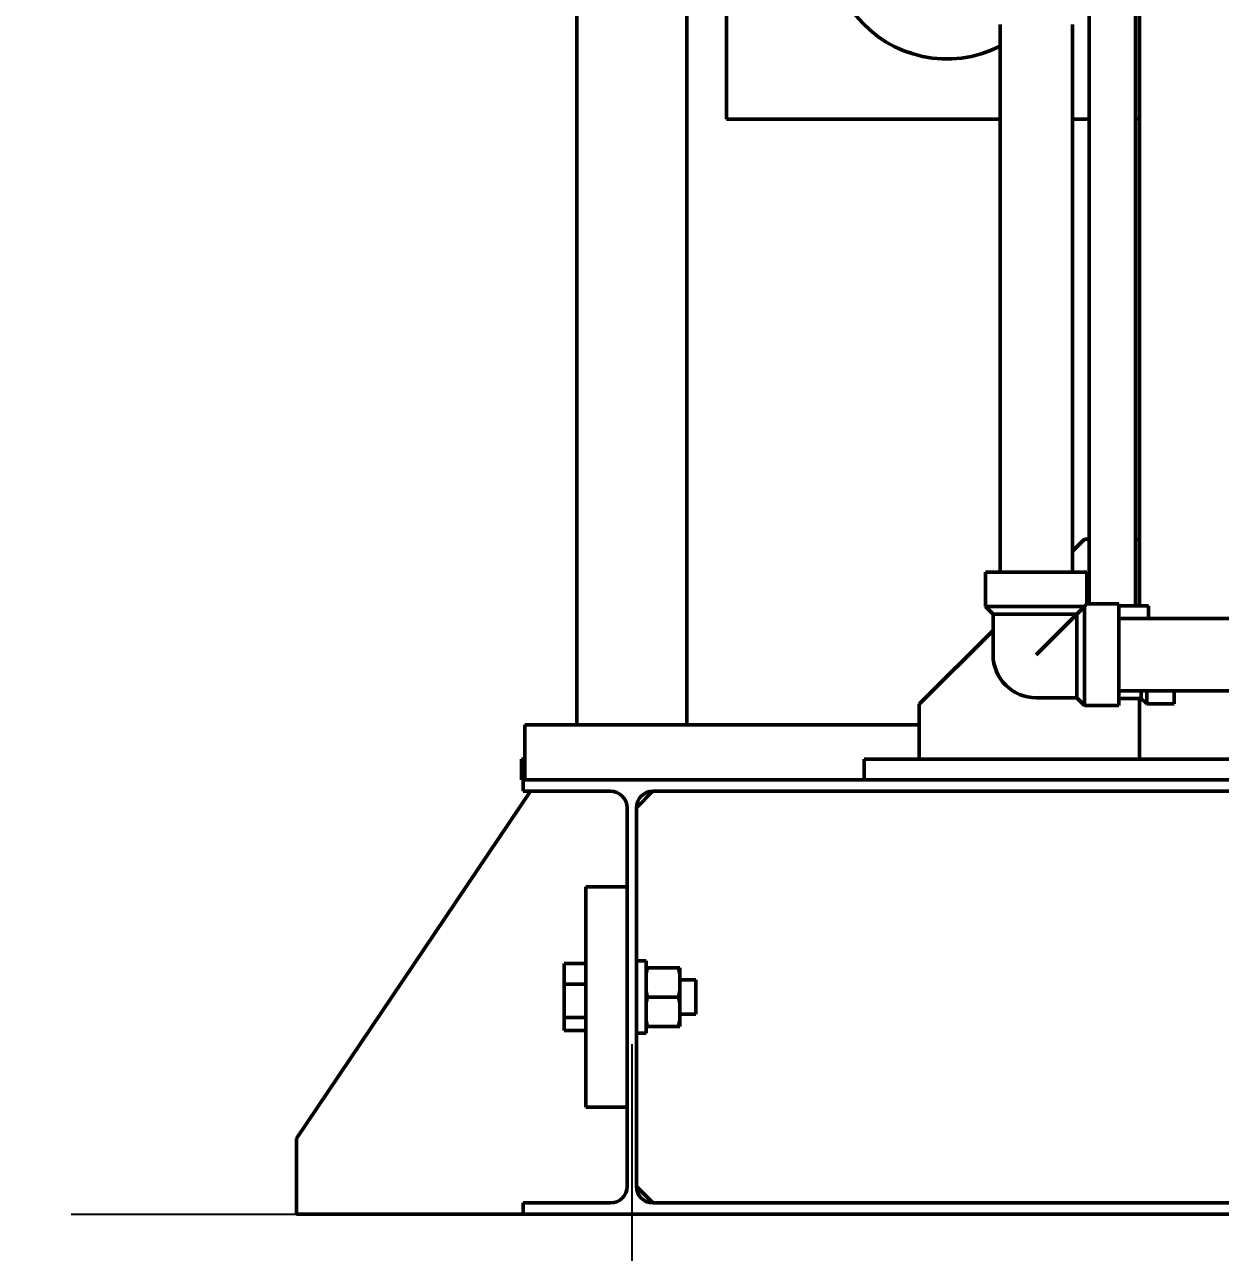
# Model space of a CAD drawing. Header units: inches. Extents: x 11 to 1621, y 11 to 1332.
# Drawn here: x 1017.7 to 1039.42, y 290.76 to 313.06 of the extents above; entities that cross this region are included whole.
import ezdxf

# ---------------------------------------------------------------- set-up
doc = ezdxf.new("R2010")
doc.units = ezdxf.units.IN
doc.header["$LTSCALE"] = 48
doc.header["$MEASUREMENT"] = 0
doc.linetypes.add('CHAIN', pattern=[0.7087, 0.4724, -0.0591, 0.1181, -0.0591])
doc.linetypes.add('DOUBLE_DASH_CHAIN', pattern=[1.2403, 0.6614, -0.0827, 0.1654, -0.0827, 0.1654, -0.0827])
for name, color, linetype, lineweight in [('Dimension (ANSI)', 7, 'Continuous', 25), ('Visible (ANSI)', 7, 'Continuous', 50), ('Work Plane (ANSI)', 7, 'DOUBLE_DASH_CHAIN', 25)]:
    doc.layers.add(name, color=color, linetype=linetype, lineweight=lineweight)
doc.styles.add('Dimension Text', font='tahoma.ttf')
doc.dimstyles.new('ELC FT', dxfattribs={"dimscale": 48, "dimtxt": 0.12, "dimasz": 0.098425, "dimexe": 0.05, "dimexo": 0.1, "dimgap": 0.031496, "dimtad": 1, "dimdec": 5, "dimzin": 3, "dimdsep": 46, "dimlunit": 4, "dimtxsty": 'Dimension Text', "dimcen": 0.09, "dimdle": 0.5, "dimclrd": 5, "dimclre": 5, "dimclrt": 256, "dimadec": 1, "dimazin": 3, "dimtfac": 0.833333, "dimtofl": 0, "dimtmove": 0, "dimatfit": 3, "dimfxl": 0, "dimfrac": 2, "dimtolj": 1, "dimtzin": 0, "dimlwd": 25, "dimlwe": 25, "dimarcsym": 0})

# ---------------------------------------------------------------- blocks, each defined once
blk = doc.blocks.new('*D32')
at = {"layer": 'Defpoints', "color": 0, "linetype": 'Continuous', "transparency": 16777216}
for p in [(1009.144, 460.889), (1167.944, 460.889), (1018.545, 291.451)]:
    blk.add_point(p, dxfattribs=at)
at = {"layer": 'Dimension (ANSI)', "color": 5, "linetype": 'Continuous', "lineweight": 25, "transparency": 16777216}
for p, q in [((1163.144, 460.889), (1006.744, 460.889)), ((1009.144, 296.176), (1009.144, 456.165)), ((1013.745, 291.451), (1006.744, 291.451))]:
    blk.add_line(p, q, dxfattribs=at)
at = {"layer": 'Dimension (ANSI)', "color": 5, "linetype": 'Continuous', "transparency": 16777216}
for points in [[(1008.356, 456.165), (1009.931, 456.165), (1009.144, 460.889)], [(1008.356, 296.176), (1009.931, 296.176), (1009.144, 291.451)]]:
    blk.add_solid(points, dxfattribs=at)
at = {"layer": 'Dimension (ANSI)', "linetype": 'Continuous', "lineweight": 25, "transparency": 16777216, "insert": (1003.996, 376.17), "char_height": 5.76, "attachment_point": 5, "rotation": 90, "style": 'Dimension Text'}
blk.add_mtext('\\A1;14\'-1 7/16"', dxfattribs=at)
blk = doc.blocks.new('*D35')
at = {"layer": 'Defpoints', "color": 0, "linetype": 'Continuous', "transparency": 16777216}
for p in [(1028.727, 299.341), (1104.227, 299.341), (1104.227, 267.624)]:
    blk.add_point(p, dxfattribs=at)
at = {"layer": 'Dimension (ANSI)', "color": 5, "linetype": 'Continuous', "lineweight": 25, "transparency": 16777216}
for p, q in [((1028.727, 294.541), (1028.727, 265.224)), ((1104.227, 294.541), (1104.227, 265.224)), ((1033.451, 267.624), (1099.503, 267.624))]:
    blk.add_line(p, q, dxfattribs=at)
at = {"layer": 'Dimension (ANSI)', "color": 5, "linetype": 'Continuous', "transparency": 16777216}
for points in [[(1033.451, 268.411), (1033.451, 266.836), (1028.727, 267.624)], [(1099.503, 268.411), (1099.503, 266.836), (1104.227, 267.624)]]:
    blk.add_solid(points, dxfattribs=at)
at = {"layer": 'Dimension (ANSI)', "linetype": 'Continuous', "lineweight": 25, "transparency": 16777216, "insert": (1066.477, 272.772), "char_height": 5.76, "attachment_point": 5, "style": 'Dimension Text'}
blk.add_mtext('\\A1;6\'-3 1/2"', dxfattribs=at)
blk = doc.blocks.new('*D51')
at = {"layer": 'Defpoints', "color": 0, "linetype": 'Continuous', "transparency": 16777216}
for p in [(1146.447, 546.451), (994.545, 291.451), (1018.545, 291.451)]:
    blk.add_point(p, dxfattribs=at)
at = {"layer": 'Dimension (ANSI)', "color": 5, "linetype": 'Continuous', "lineweight": 25, "transparency": 16777216}
for p, q in [((1141.647, 546.451), (992.145, 546.451)), ((994.545, 541.727), (994.545, 296.176)), ((1013.745, 291.451), (992.145, 291.451))]:
    blk.add_line(p, q, dxfattribs=at)
at = {"layer": 'Dimension (ANSI)', "color": 5, "linetype": 'Continuous', "transparency": 16777216}
for points in [[(993.758, 541.727), (995.333, 541.727), (994.545, 546.451)], [(993.758, 296.176), (995.333, 296.176), (994.545, 291.451)]]:
    blk.add_solid(points, dxfattribs=at)
at = {"layer": 'Dimension (ANSI)', "linetype": 'Continuous', "lineweight": 25, "transparency": 16777216, "insert": (990.034, 418.951), "char_height": 5.76, "attachment_point": 5, "rotation": 90, "style": 'Dimension Text'}
blk.add_mtext('\\A1;21\'-3"', dxfattribs=at)

msp = doc.modelspace()

# ---------------------------------------------------------------- linework, layer by layer
at = {"layer": 'Visible (ANSI)'}
for p, q in [((1027.726979, 346.498389), (1027.726979, 300.341101)), ((1037.033979, 334.375116), (1037.033979, 302.537837)), ((1037.873979, 334.375116), (1037.873979, 302.503616)), ((1037.946979, 302.503616), (1037.946979, 334.375116)), ((1029.726979, 330.572385), (1029.726979, 300.341101)), ((1030.446979, 311.341101), (1030.446979, 313.341101)), ((1035.414479, 313.061962), (1035.414479, 303.115962)), ((1036.729479, 313.061962), (1036.729479, 303.115962)), ((1030.446979, 311.341101), (1035.414479, 311.341101)), ((1036.729479, 311.341101), (1037.033979, 311.341101)), ((1037.873979, 311.341101), (1037.946979, 311.341101)), ((1036.946979, 303.716101), (1036.729479, 303.498601)), ((1037.033979, 303.716101), (1036.946979, 303.716101)), ((1037.946979, 303.716101), (1037.873979, 303.716101)), ((1036.993854, 303.115962), (1035.150104, 303.115962)), ((1035.150104, 302.490962), (1035.150104, 303.115962)), ((1036.993854, 302.537837), (1036.993854, 303.115962)), ((1036.946979, 302.490962), (1035.150104, 302.490962)), ((1035.288386, 302.352681), (1035.150104, 302.490962)), ((1036.946979, 302.490962), (1036.808698, 302.352681)), ((1036.993854, 302.537837), (1036.946979, 302.490962)), ((1036.946979, 300.694087), (1036.946979, 302.490962)), ((1036.993854, 302.537837), (1037.571979, 302.537837)), ((1037.571979, 300.694087), (1037.571979, 302.537837)), ((1038.110229, 302.503616), (1037.571979, 302.503616)), ((1038.110229, 302.273462), (1038.110229, 302.503616)), ((1035.288386, 302.352681), (1036.808698, 302.352681)), ((1035.288386, 301.615962), (1035.288386, 302.352681)), ((1036.071979, 301.615962), (1036.808698, 302.352681)), ((1036.808698, 302.352681), (1036.808698, 300.832368)), ((1037.571979, 302.273462), (1144.134479, 302.273462)), ((1035.288386, 302.057507), (1033.946979, 300.716101)), ((1037.571979, 300.958462), (1144.134479, 300.958462)), ((1037.980542, 300.958462), (1037.980542, 300.820803)), ((1038.078979, 300.722366), (1038.078979, 300.958462)), ((1038.578979, 300.722366), (1038.578979, 300.958462)), ((1033.946979, 300.716101), (1033.946979, 299.716101)), ((1036.808698, 300.832368), (1036.071979, 300.832368)), ((1036.808698, 300.832368), (1036.946979, 300.694087)), ((1036.946979, 300.694087), (1037.571979, 300.694087)), ((1037.980542, 300.820803), (1037.571979, 300.820803)), ((1037.946979, 299.716101), (1037.946979, 300.820803)), ((1037.980542, 300.820803), (1038.078979, 300.722366)), ((1038.078979, 300.722366), (1038.578979, 300.722366)), ((1026.786979, 300.341101), (1033.946979, 300.341101)), ((1026.786979, 299.341101), (1026.786979, 300.341101)), ((1026.786979, 299.716101), (1026.726979, 299.716101)), ((1026.726979, 299.341101), (1026.726979, 299.716101)), ((1032.946979, 299.341101), (1032.946979, 299.716101)), ((1044.946979, 299.716101), (1032.946979, 299.716101)), ((1026.756979, 299.341101), (1026.726979, 299.341101)), ((1030.696979, 299.341101), (1026.756979, 299.341101)), ((1026.756979, 299.341101), (1026.756979, 299.136101)), ((1102.256979, 299.341101), (1030.696979, 299.341101)), ((1044.946979, 299.341101), (1032.946979, 299.341101)), ((1026.890296, 299.136101), (1022.641979, 292.826101)), ((1026.756979, 299.136101), (1028.341979, 299.136101)), ((1029.111979, 299.136101), (1028.811979, 298.836101)), ((1029.111979, 299.136101), (1030.696979, 299.136101)), ((1102.256979, 299.136101), (1030.696979, 299.136101)), ((1028.641979, 298.836101), (1028.641979, 297.396101)), ((1028.811979, 291.956101), (1028.811979, 298.836101)), ((1027.891979, 297.396101), (1027.891979, 293.396101)), ((1027.891979, 297.396101), (1028.641979, 297.396101)), ((1028.641979, 297.396101), (1028.641979, 293.396101)), ((1027.501979, 296.004319), (1027.501979, 295.631076)), ((1027.891979, 296.004319), (1027.501979, 296.004319)), ((1028.811979, 296.052101), (1028.988979, 296.052101)), ((1028.988979, 296.052101), (1028.988979, 294.740101)), ((1029.013979, 295.927351), (1028.988979, 295.927351)), ((1029.013979, 295.927351), (1029.573354, 295.927351)), ((1029.598354, 295.927351), (1029.573354, 295.927351)), ((1029.598354, 295.814633), (1029.598354, 295.927351)), ((1029.598354, 295.508819), (1029.598354, 295.814633)), ((1027.891979, 295.631076), (1027.501979, 295.631076)), ((1027.501979, 295.631076), (1027.501979, 295.022858)), ((1029.891979, 295.708601), (1029.598354, 295.708601)), ((1029.891979, 295.083601), (1029.891979, 295.708601)), ((1029.013979, 295.396101), (1029.573354, 295.396101)), ((1029.598354, 295.283383), (1029.598354, 295.508819)), ((1029.598354, 294.977569), (1029.598354, 295.283383)), ((1029.891979, 295.083601), (1029.598354, 295.083601)), ((1027.891979, 295.022858), (1027.501979, 295.022858)), ((1027.501979, 295.022858), (1027.501979, 294.787883)), ((1028.988979, 294.864851), (1029.013979, 294.864851)), ((1029.013979, 294.864851), (1029.573354, 294.864851)), ((1029.573354, 294.864851), (1029.598354, 294.864851)), ((1029.598354, 294.864851), (1029.598354, 294.977569)), ((1027.891979, 294.787883), (1027.501979, 294.787883)), ((1028.811979, 294.740101), (1028.988979, 294.740101)), ((1027.891979, 293.396101), (1028.641979, 293.396101)), ((1028.641979, 293.396101), (1028.641979, 291.956101)), ((1022.641979, 292.826101), (1022.641979, 291.826101)), ((1022.641979, 291.826101), (1022.641979, 291.451101)), ((1028.811979, 291.956101), (1029.111979, 291.656101)), ((1028.341979, 291.656101), (1026.756979, 291.656101)), ((1026.756979, 291.656101), (1026.756979, 291.451101)), ((1030.696979, 291.656101), (1029.111979, 291.656101)), ((1061.851979, 291.656101), (1030.696979, 291.656101)), ((1022.641979, 291.451101), (1026.756979, 291.451101)), ((1026.756979, 291.451101), (1030.696979, 291.451101)), ((1061.851979, 291.451101), (1030.696979, 291.451101))]:
    msp.add_line(p, q, dxfattribs=at)
for centre, radius, start, end in [((1034.448229, 314.562351), 2.125, 62.9539882, 297.0460118), ((1036.071979, 301.615962), 0.783594, 180, 270), ((1028.341979, 298.836101), 0.3, 0, 90), ((1029.111979, 298.836101), 0.3, 90, 180), ((1028.341979, 291.956101), 0.3, 270, 0), ((1029.111979, 291.956101), 0.3, 180, 270)]:
    msp.add_arc(centre, radius, start, end, dxfattribs=at)
for points, weights in [([(1028.988979, 295.814633), (1028.998113, 295.868417), (1029.013979, 295.927351)], [2.27511138248, 2.23498885889, 2.16855382408]), ([(1029.573354, 295.927351), (1029.589221, 295.868417), (1029.598354, 295.814633)], [2.16855382408, 2.23498885889, 2.27511138248]), ([(1029.013979, 295.396101), (1028.998113, 295.455035), (1028.988979, 295.508819)], [2.16855382408, 2.23498885889, 2.27511138248]), ([(1028.988979, 295.283383), (1028.998113, 295.337167), (1029.013979, 295.396101)], [2.27511138248, 2.23498885889, 2.16855382408]), ([(1029.598354, 295.508819), (1029.589221, 295.455035), (1029.573354, 295.396101)], [2.27511138248, 2.23498885889, 2.16855382408]), ([(1029.573354, 295.396101), (1029.589221, 295.337167), (1029.598354, 295.283383)], [2.16855382408, 2.23498885889, 2.27511138248]), ([(1029.013979, 294.864851), (1028.998113, 294.923785), (1028.988979, 294.977569)], [2.16855382408, 2.23498885889, 2.27511138248]), ([(1029.598354, 294.977569), (1029.589221, 294.923785), (1029.573354, 294.864851)], [2.27511138248, 2.23498885889, 2.16855382408])]:
    msp.add_rational_spline(points, weights, degree=2, dxfattribs=at)
at = {"layer": 'Work Plane (ANSI)', "linetype": 'CHAIN', "ltscale": 0.952448}
msp.add_line((1018.545281, 291.451101), (1479.309314, 291.451101), dxfattribs=at)

# ---------------------------------------------------------------- dimensions: what is measured, and where the dimension line sits
at = {"layer": 'Dimension (ANSI)', "color": 5, "linetype": 'Continuous', "lineweight": 25, "true_color": 0x0000ff}
for base, p1, p2, angle, picture, middle in [((994.545281, 291.451101), (1146.446979, 546.451101), (1018.545281, 291.451101), 270, '*D51', (994.545281, 418.951101)), ((1009.143755, 460.889261), (1018.545281, 291.451101), (1167.944479, 460.889261), 270, '*D32', (1009.143755, 376.170181)), ((1104.226979, 267.623765), (1028.726979, 299.341101), (1104.226979, 299.341101), 180, '*D35', (1066.476979, 267.623765))]:
    dim = msp.add_linear_dim(base=base, p1=p1, p2=p2, angle=angle, dimstyle='ELC FT', override={"dimgap": 0.031496, "dimdec": 5, "dimlfac": 1, "dimtol": 0, "dimlim": 0, "dimtp": 0, "dimtm": 0, "dimtdec": 2, "dimatfit": 1}, dxfattribs=at)
    dim.commit()
    dim.dimension.update_dxf_attribs({"geometry": picture, "text_midpoint": middle, "dimtype": 160})

doc.saveas('drawing.dxf')
